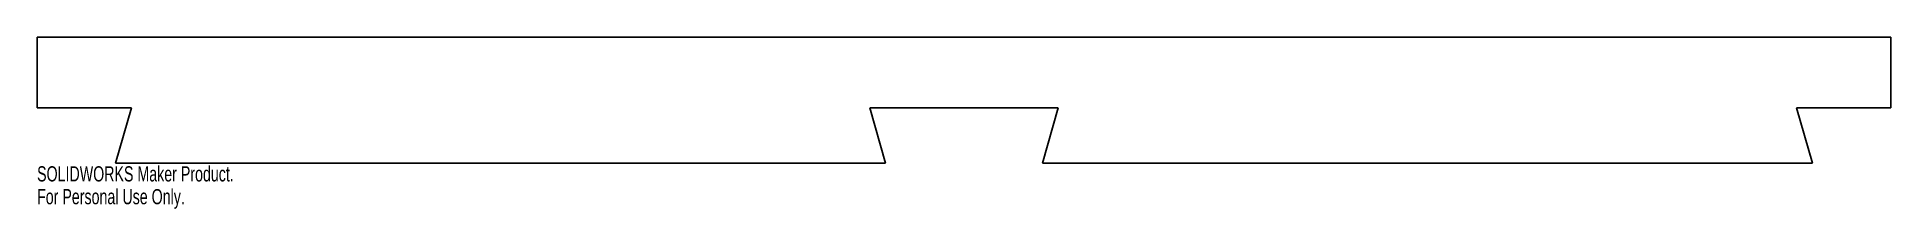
# Model space of a CAD drawing. Header units: millimetres. Extents: x 0 to 590, y -15 to 40.
import ezdxf

# ---------------------------------------------------------------- set-up
doc = ezdxf.new("R2010")
doc.units = ezdxf.units.MM
doc.styles.add('SLDTEXTSTYLE0', font='TXT', dxfattribs={"width": 0.7})

msp = doc.modelspace()

# ---------------------------------------------------------------- linework, layer by layer
at = {"color": 7, "linetype": 'Continuous', "lineweight": 25}
for p, q in [((0, 17.5), (0, 40)), ((0, 40), (590, 40)), ((590, 17.5), (590, 40)), ((0, 17.5), (30, 17.5)), ((30, 17.5), (25, 0)), ((325, 17.5), (265, 17.5)), ((265, 17.5), (270, 0)), ((325, 17.5), (320, 0)), ((560, 17.5), (565, 0)), ((590, 17.5), (560, 17.5)), ((25, 0), (270, 0)), ((320, 0), (565, 0))]:
    msp.add_line(p, q, dxfattribs=at)

# ---------------------------------------------------------------- texts
at = {"color": 7, "linetype": 'Continuous', "char_height": 4.8336, "attachment_point": 1, "style": 'SLDTEXTSTYLE0'}
for s, insert in [('SOLIDWORKS Maker Product.', (0, -1.02)), ('For Personal Use Only.', (0, -8.27))]:
    msp.add_mtext(s, dxfattribs=dict(at, insert=insert))

doc.saveas('drawing.dxf')
